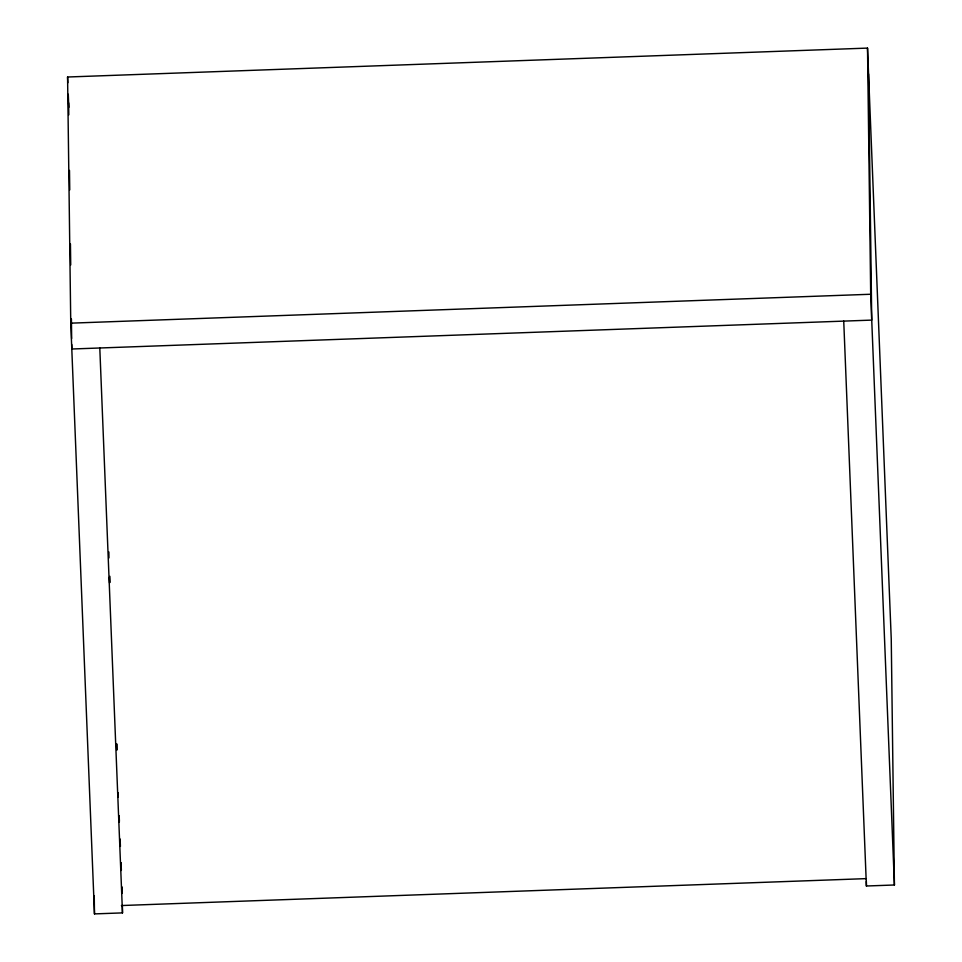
<?xml version="1.0" encoding="UTF-8"?>
<svg xmlns="http://www.w3.org/2000/svg" width="962" height="962" viewBox="0 0 962 962"><rect width="100%" height="100%" fill="white"/><g stroke="black" fill="none" stroke-linecap="round" stroke-linejoin="round"><path stroke-width="1.44" d="M122.39 905.386L122.487 912.89L94.48 913.9L70.755 323.16L67.581 77.008L867.52 48.1L891.245 638.84L894.419 884.992L866.413 886.002L843.734 321.116M70.755 323.16L870.694 294.252L867.52 48.1M121.404 905.543L865.812 878.643M870.694 294.252L894.419 884.992M119.228 816.894L119.408 821.32M120.118 839.044L120.418 846.428M121.068 862.673L121.368 870.057M122.078 887.782L122.198 890.74M109.307 577.212L109.548 582.96M118.915 816.173L119.144 821.921M119.841 839.477L120.082 845.382M120.791 863.106L121.092 870.49M121.741 886.736L121.982 892.64M99.795 347.991L122.487 912.89M67.581 77.008L67.821 82.744M68.278 94.24L68.807 107.347M868.554 73.942L871.728 320.105L71.801 349.002L71.741 344.504M866.365 881.505L866.413 886.002M122.15 887.373L122.234 893.421M119.216 815.704L119.3 822.282M118.218 792.844L118.278 797.33M116.787 743.963L116.859 749.939M116.618 744.035L116.703 750.011M109.884 576.322L109.969 582.299M108.874 551.972L108.946 557.948M94.252 895.887L94.48 913.9M68.627 102.85L68.783 114.863M69.492 170.394L69.745 189.899M70.442 243.939L70.719 264.947M71.416 318.987L71.657 338.504"/></g></svg>
